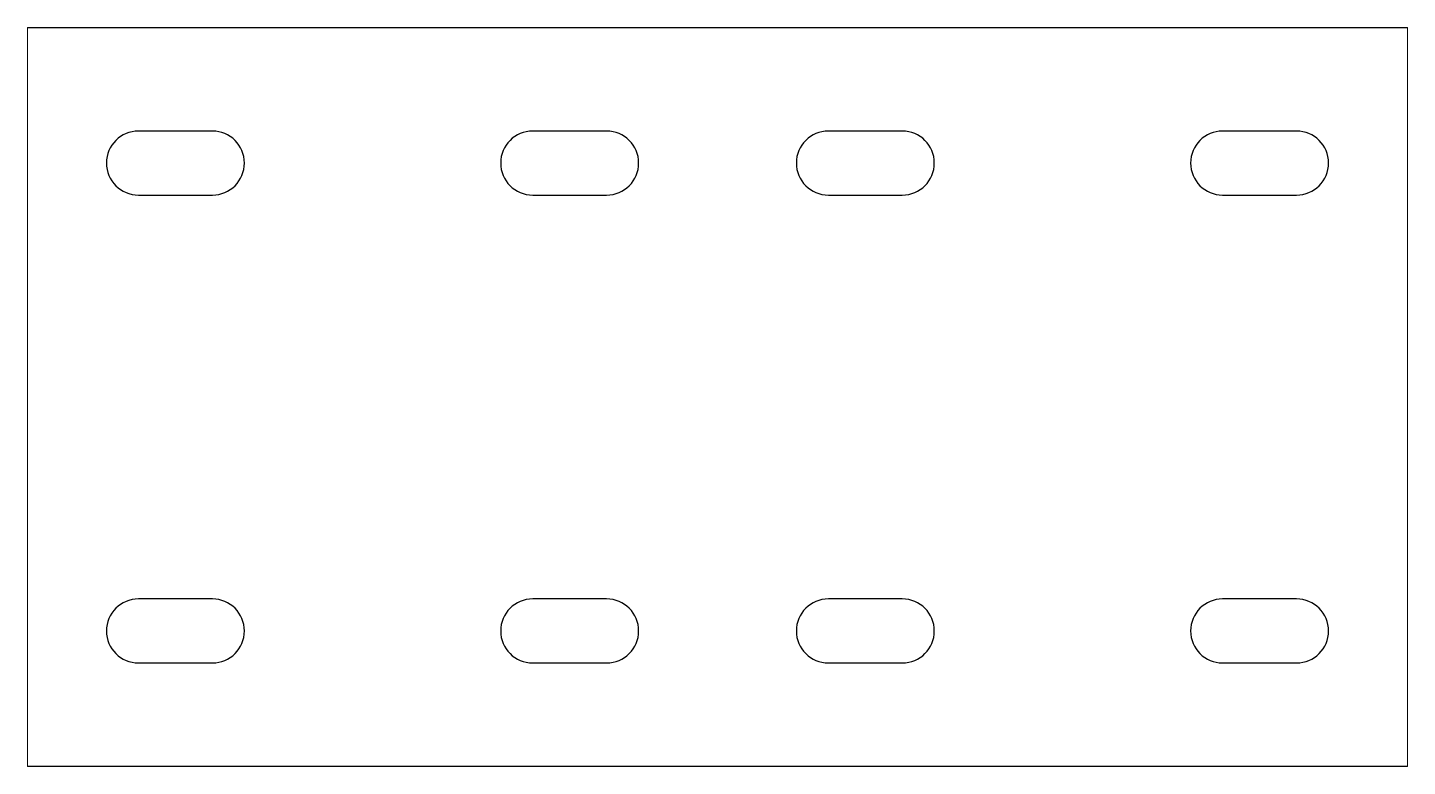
# Paper-space layout 'Layout1' of a CAD drawing. Header units: millimetres. Extents: x 0 to 257, y 29 to 166.
# The model-space entities are those that its viewports show. They can reach past a viewport. Long polylines and large blocks are cut down to what shows.
import ezdxf

# ---------------------------------------------------------------- set-up
doc = ezdxf.new("R2010")
doc.units = ezdxf.units.MM
doc.header["$LTSCALE"] = 10
doc.layers.add('BOLTS', color=6, linetype='Continuous')
doc.layers.add('MEMBERS', color=5, linetype='Continuous')

msp = doc.modelspace()

# ---------------------------------------------------------------- linework, layer by layer
at = {"layer": 'BOLTS', "color": 4, "linetype": 'Continuous'}
for p, q in [((75, 108), (45, 108)), ((235, 108), (205, 108)), ((355, 108), (325, 108)), ((515, 108), (485, 108)), ((45, 82), (75, 82)), ((205, 82), (235, 82)), ((325, 82), (355, 82)), ((485, 82), (515, 82)), ((75, -82), (45, -82)), ((235, -82), (205, -82)), ((355, -82), (325, -82)), ((515, -82), (485, -82)), ((45, -108), (75, -108)), ((205, -108), (235, -108)), ((325, -108), (355, -108)), ((485, -108), (515, -108))]:
    msp.add_line(p, q, dxfattribs=at)
for centre, start, end in [((45, 95), 90, 270), ((75, 95), 270, 90), ((205, 95), 90, 270), ((235, 95), 270, 90), ((325, 95), 90, 270), ((355, 95), 270, 90), ((485, 95), 90, 270), ((515, 95), 270, 90), ((45, -95), 90, 270), ((75, -95), 270, 90), ((205, -95), 90, 270), ((235, -95), 270, 90), ((325, -95), 90, 270), ((355, -95), 270, 90), ((485, -95), 90, 270), ((515, -95), 270, 90)]:
    msp.add_arc(centre, 13, start, end, dxfattribs=at)
at = {"layer": 'MEMBERS', "color": 3, "linetype": 'Continuous'}
for p, q in [((0, -150), (0, 150)), ((0, 150), (560, 150)), ((560, 150), (560, -150)), ((560, -150), (0, -150))]:
    msp.add_line(p, q, dxfattribs=at)

psp = doc.layouts.get("Layout1")

# ---------------------------------------------------------------- viewports
at = {"layer": '0'}
psp.add_viewport(center=(128.5, 97.5), size=(257, 137.6786), view_center_point=(280, 0), view_height=300, dxfattribs=at)

doc.saveas('drawing.dxf')
